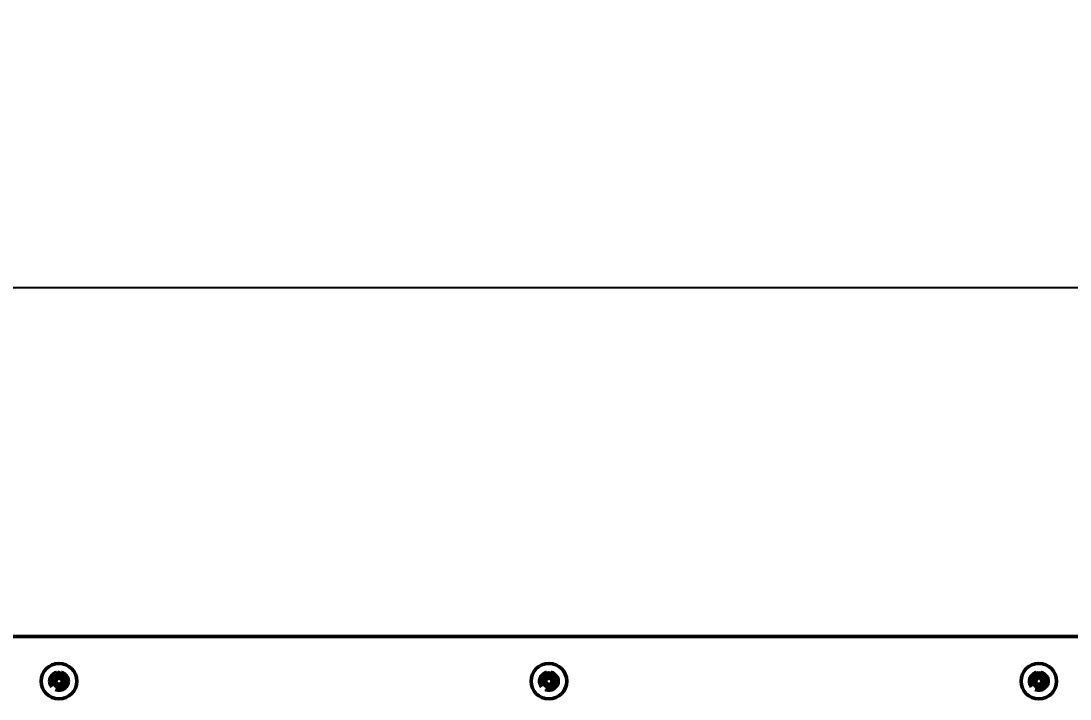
# Model space of a CAD drawing. Header units: millimetres. Extents: x 0 to 4200, y 0 to 2970.
# Drawn here: x 1367.7 to 1603.3, y 2261.2 to 2413.4 of the extents above; entities that cross this region are included whole.
import ezdxf

# ---------------------------------------------------------------- set-up
doc = ezdxf.new("R2010")
doc.units = ezdxf.units.MM
doc.header["$LTSCALE"] = 10
doc.linetypes.add('DASHED', pattern=[0.2067, 0.1654, -0.0413])
doc.layers.add('Co ban', color=7, linetype='Continuous', lineweight=50)
doc.layers.add('Dimension (ANSI)', color=7, linetype='Continuous', lineweight=25)
doc.layers.add('Manh', color=7, linetype='DASHED', lineweight=25, true_color=0x008000)
doc.styles.add('StandardAM_ANSI', font='')
doc.styles.get('StandardAM_ANSI').set_extended_font_data('VNI-Helve-Condense')
doc.dimstyles.new('Default - mm (ANSI)', dxfattribs={"dimscale": 10, "dimtxt": 5, "dimasz": 4, "dimexe": 2, "dimexo": 0.5, "dimgap": 0.8, "dimtad": 1, "dimtoh": 1, "dimdec": 0, "dimrnd": 1e-08, "dimzin": 4, "dimdsep": 46, "dimtxsty": 'StandardAM_ANSI', "dimcen": 0.09, "dimdle": 10, "dimclrd": 256, "dimclre": 256, "dimclrt": 256, "dimadec": 1, "dimazin": 1, "dimtfac": 0.61, "dimtofl": 0, "dimtmove": 0, "dimatfit": 3, "dimldrblk": 'DOT', "dimfxl": 1, "dimtolj": 1, "dimtzin": 4, "dimlwd": -1, "dimlwe": -1, "dimarcsym": 0})

# ---------------------------------------------------------------- blocks, each defined once
blk = doc.blocks.new('*D7')
at = {"layer": 'Defpoints', "color": 0, "transparency": 16777216}
for p in [(1826.27, 2353.57), (706.27, 2270.2), (1826.27, 2270.2)]:
    blk.add_point(p, dxfattribs=at)
at = {"layer": 'Dimension (ANSI)', "transparency": 16777216}
for p, q in [((706.27, 2275.2), (706.27, 2373.57)), ((1826.27, 2275.2), (1826.27, 2373.57)), ((746.27, 2353.57), (1786.27, 2353.57))]:
    blk.add_line(p, q, dxfattribs=at)
for points in [[(746.27, 2360.24), (746.27, 2346.91), (706.27, 2353.57)], [(1786.27, 2360.24), (1786.27, 2346.91), (1826.27, 2353.57)]]:
    blk.add_solid(points, dxfattribs=at)
at = {"layer": 'Dimension (ANSI)', "color": 150, "true_color": 0x0080ff, "transparency": 16777216, "insert": (1203.19, 2412.64), "char_height": 50, "attachment_point": 1, "style": 'StandardAM_ANSI'}
blk.add_mtext('\\A1;1120', dxfattribs=at)
blk = doc.blocks.new('_Dot')
at = {"color": 0, "linetype": 'ByBlock', "lineweight": -2}
blk.add_line((-0.5, 0), (-1, 0), dxfattribs=at)
at = {"color": 0, "linetype": 'ByBlock', "const_width": 0.5}
blk.add_lwpolyline([(-0.25, 0, 1), (0.25, 0, 1)], format="xyb", close=True, dxfattribs=at)

msp = doc.modelspace()

# ---------------------------------------------------------------- linework, layer by layer
at = {"layer": 'Co ban'}
for p, q in [((711.27, 2275.2), (1821.27, 2275.2)), ((1375.11, 2266.36), (1375.6, 2265.87)), ((1377.43, 2266.36), (1376.95, 2265.87)), ((1485.11, 2266.36), (1485.6, 2265.87)), ((1487.43, 2266.36), (1486.95, 2265.87)), ((1595.11, 2266.36), (1595.6, 2265.87)), ((1597.43, 2266.36), (1596.95, 2265.87)), ((1375.11, 2264.04), (1375.6, 2264.52)), ((1375.6, 2265.87), (1375.74, 2265.73)), ((1375.6, 2264.52), (1375.74, 2264.66)), ((1376.95, 2265.87), (1376.81, 2265.73)), ((1376.95, 2264.52), (1376.81, 2264.66)), ((1377.43, 2264.04), (1376.95, 2264.52)), ((1485.11, 2264.04), (1485.6, 2264.52)), ((1485.6, 2265.87), (1485.74, 2265.73)), ((1485.6, 2264.52), (1485.74, 2264.66)), ((1486.95, 2265.87), (1486.81, 2265.73)), ((1486.95, 2264.52), (1486.81, 2264.66)), ((1487.43, 2264.04), (1486.95, 2264.52)), ((1595.11, 2264.04), (1595.6, 2264.52)), ((1595.6, 2265.87), (1595.74, 2265.73)), ((1595.6, 2264.52), (1595.74, 2264.66)), ((1596.95, 2265.87), (1596.81, 2265.73)), ((1596.95, 2264.52), (1596.81, 2264.66)), ((1597.43, 2264.04), (1596.95, 2264.52))]:
    msp.add_line(p, q, dxfattribs=at)
for centre in [(1376.27, 2265.2), (1486.27, 2265.2), (1596.27, 2265.2)]:
    msp.add_circle(centre, 4, dxfattribs=at)
for centre, start, end in [((1376.27, 2265.2), 82.3918, 97.6082), ((1486.27, 2265.2), 82.3918, 97.6082), ((1596.27, 2265.2), 82.3918, 97.6082), ((1376.27, 2265.2), 172.3918, 187.6082), ((1376.27, 2265.2), 262.3918, 277.6082), ((1376.27, 2265.2), 352.3918, 7.6082), ((1486.27, 2265.2), 172.3918, 187.6082), ((1486.27, 2265.2), 262.3918, 277.6082), ((1486.27, 2265.2), 352.3918, 7.6082), ((1596.27, 2265.2), 172.3918, 187.6082), ((1596.27, 2265.2), 262.3918, 277.6082), ((1596.27, 2265.2), 352.3918, 7.6082)]:
    msp.add_arc(centre, 1.34, start, end, dxfattribs=at)
for centre, major_axis, ratio, start_param, end_param in [((1377, 2265.82), (-4.2, 4.86), 0.173648, 1.313224, 1.430376), ((1375.65, 2264.47), (4.86, -4.2), 0.173648, 1.711217, 1.828368), ((1375.61, 2266.1), (-0.163, -0.188), 0.868224, 0.731621, 1.117785), ((1376.68, 2265.25), (0.78, -6.44), 0.087156, 4.378084, 4.547777), ((1375.87, 2265.25), (0.78, 6.44), 0.087156, 4.877001, 5.046694), ((1376.9, 2264.47), (4.86, 4.2), 0.173648, 1.313224, 1.430376), ((1376.94, 2266.1), (-0.163, 0.188), 0.868224, 2.023807, 2.409971), ((1375.55, 2265.82), (-4.2, -4.86), 0.173648, 1.711217, 1.828368), ((1487, 2265.82), (-4.2, 4.86), 0.173648, 1.313224, 1.430376), ((1485.65, 2264.47), (4.86, -4.2), 0.173648, 1.711217, 1.828368), ((1485.61, 2266.1), (-0.163, -0.188), 0.868224, 0.731621, 1.117785), ((1486.68, 2265.25), (0.78, -6.44), 0.087156, 4.378084, 4.547777), ((1485.87, 2265.25), (0.78, 6.44), 0.087156, 4.877001, 5.046694), ((1486.9, 2264.47), (4.86, 4.2), 0.173648, 1.313224, 1.430376), ((1486.94, 2266.1), (-0.163, 0.188), 0.868224, 2.023807, 2.409971), ((1485.55, 2265.82), (-4.2, -4.86), 0.173648, 1.711217, 1.828368), ((1597, 2265.82), (-4.2, 4.86), 0.173648, 1.313224, 1.430376), ((1595.65, 2264.47), (4.86, -4.2), 0.173648, 1.711217, 1.828368), ((1595.61, 2266.1), (-0.163, -0.188), 0.868224, 0.731621, 1.117785), ((1596.68, 2265.25), (0.78, -6.44), 0.087156, 4.378084, 4.547777), ((1595.87, 2265.25), (0.78, 6.44), 0.087156, 4.877001, 5.046694), ((1596.9, 2264.47), (4.86, 4.2), 0.173648, 1.313224, 1.430376), ((1596.94, 2266.1), (-0.163, 0.188), 0.868224, 2.023807, 2.409971), ((1595.55, 2265.82), (-4.2, -4.86), 0.173648, 1.711217, 1.828368), ((1376.23, 2264.79), (-6.44, 0.78), 0.087156, 4.877001, 5.046694), ((1376.23, 2265.6), (6.44, 0.78), 0.087156, 4.378084, 4.547777), ((1377, 2264.57), (4.2, 4.86), 0.173648, 1.711217, 1.828368), ((1375.65, 2265.92), (-4.86, -4.2), 0.173648, 1.313224, 1.430376), ((1375.37, 2265.86), (-0.188, -0.163), 0.868224, 2.023807, 2.409971), ((1375.37, 2264.54), (0.188, -0.163), 0.868224, 0.731621, 1.117785), ((1375.61, 2264.29), (0.163, -0.188), 0.868224, 2.023807, 2.409971), ((1376.68, 2265.15), (-0.78, -6.44), 0.087156, 4.877001, 5.046694), ((1375.87, 2265.15), (-0.78, 6.44), 0.087156, 4.378084, 4.547777), ((1376.94, 2264.29), (0.163, 0.188), 0.868224, 0.731621, 1.117785), ((1376.9, 2265.92), (-4.86, 4.2), 0.173648, 1.711217, 1.828368), ((1377.18, 2265.86), (-0.188, 0.163), 0.868224, 0.731621, 1.117785), ((1377.18, 2264.54), (0.188, 0.163), 0.868224, 2.023807, 2.409971), ((1375.55, 2264.57), (4.2, -4.86), 0.173648, 1.313224, 1.430376), ((1376.32, 2264.79), (-6.44, -0.78), 0.087156, 4.378084, 4.547777), ((1376.32, 2265.6), (6.44, -0.78), 0.087156, 4.877001, 5.046694), ((1486.23, 2264.79), (-6.44, 0.78), 0.087156, 4.877001, 5.046694), ((1486.23, 2265.6), (6.44, 0.78), 0.087156, 4.378084, 4.547777), ((1487, 2264.57), (4.2, 4.86), 0.173648, 1.711217, 1.828368), ((1485.65, 2265.92), (-4.86, -4.2), 0.173648, 1.313224, 1.430376), ((1485.37, 2265.86), (-0.188, -0.163), 0.868224, 2.023807, 2.409971), ((1485.37, 2264.54), (0.188, -0.163), 0.868224, 0.731621, 1.117785), ((1485.61, 2264.29), (0.163, -0.188), 0.868224, 2.023807, 2.409971), ((1486.68, 2265.15), (-0.78, -6.44), 0.087156, 4.877001, 5.046694), ((1485.87, 2265.15), (-0.78, 6.44), 0.087156, 4.378084, 4.547777), ((1486.94, 2264.29), (0.163, 0.188), 0.868224, 0.731621, 1.117785), ((1486.9, 2265.92), (-4.86, 4.2), 0.173648, 1.711217, 1.828368), ((1487.18, 2265.86), (-0.188, 0.163), 0.868224, 0.731621, 1.117785), ((1487.18, 2264.54), (0.188, 0.163), 0.868224, 2.023807, 2.409971), ((1485.55, 2264.57), (4.2, -4.86), 0.173648, 1.313224, 1.430376), ((1486.32, 2264.79), (-6.44, -0.78), 0.087156, 4.378084, 4.547777), ((1486.32, 2265.6), (6.44, -0.78), 0.087156, 4.877001, 5.046694), ((1596.23, 2264.79), (-6.44, 0.78), 0.087156, 4.877001, 5.046694), ((1596.23, 2265.6), (6.44, 0.78), 0.087156, 4.378084, 4.547777), ((1597, 2264.57), (4.2, 4.86), 0.173648, 1.711217, 1.828368), ((1595.65, 2265.92), (-4.86, -4.2), 0.173648, 1.313224, 1.430376), ((1595.37, 2265.86), (-0.188, -0.163), 0.868224, 2.023807, 2.409971), ((1595.37, 2264.54), (0.188, -0.163), 0.868224, 0.731621, 1.117785), ((1595.61, 2264.29), (0.163, -0.188), 0.868224, 2.023807, 2.409971), ((1596.68, 2265.15), (-0.78, -6.44), 0.087156, 4.877001, 5.046694), ((1595.87, 2265.15), (-0.78, 6.44), 0.087156, 4.378084, 4.547777), ((1596.94, 2264.29), (0.163, 0.188), 0.868224, 0.731621, 1.117785), ((1596.9, 2265.92), (-4.86, 4.2), 0.173648, 1.711217, 1.828368), ((1597.18, 2265.86), (-0.188, 0.163), 0.868224, 0.731621, 1.117785), ((1597.18, 2264.54), (0.188, 0.163), 0.868224, 2.023807, 2.409971), ((1595.55, 2264.57), (4.2, -4.86), 0.173648, 1.313224, 1.430376), ((1596.32, 2264.79), (-6.44, -0.78), 0.087156, 4.378084, 4.547777), ((1596.32, 2265.6), (6.44, -0.78), 0.087156, 4.877001, 5.046694)]:
    msp.add_ellipse(centre, major_axis=major_axis, ratio=ratio, start_param=start_param, end_param=end_param, dxfattribs=at)
for points, knots in [([(1376, 2266.23), (1376, 2266.2), (1376, 2266.16), (1375.97, 2266.08), (1375.95, 2266.04), (1375.91, 2265.98), (1375.88, 2265.95), (1375.81, 2265.91), (1375.77, 2265.9), (1375.72, 2265.9), (1375.7, 2265.89), (1375.69, 2265.89)], [0, 0, 0, 0, 0.01151442, 0.01151442, 0.02302884, 0.02302884, 0.0344178, 0.0344178, 0.04580676, 0.04580676, 0.0498478, 0.0498478, 0.0498478, 0.0498478]), ([(1376.14, 2266.25), (1376.14, 2266.25), (1376.14, 2266.24), (1376.15, 2266.19), (1376.15, 2266.14), (1376.13, 2266.05), (1376.12, 2266.01), (1376.08, 2265.94), (1376.06, 2265.9), (1376, 2265.84), (1375.96, 2265.81), (1375.89, 2265.77), (1375.85, 2265.75), (1375.79, 2265.74), (1375.76, 2265.73), (1375.74, 2265.73)], [0.18013192, 0.18013192, 0.18013192, 0.18013192, 0.18231103, 0.18231103, 0.1966644, 0.1966644, 0.21101777, 0.21101777, 0.22326588, 0.22326588, 0.23551399, 0.23551399, 0.24776211, 0.24776211, 0.25510696, 0.25510696, 0.25510696, 0.25510696]), ([(1375.92, 2267.09), (1375.92, 2267.1), (1375.92, 2267.11), (1375.91, 2267.14), (1375.91, 2267.16), (1375.9, 2267.2), (1375.9, 2267.22), (1375.9, 2267.26), (1375.89, 2267.28), (1375.89, 2267.29)], [0.05658644, 0.05658644, 0.05658644, 0.05658644, 0.06161587, 0.06161587, 0.06775669, 0.06775669, 0.07390904, 0.07390904, 0.07912293, 0.07912293, 0.07912293, 0.07912293]), ([(1376.81, 2265.73), (1376.79, 2265.73), (1376.76, 2265.74), (1376.69, 2265.75), (1376.65, 2265.77), (1376.58, 2265.81), (1376.55, 2265.84), (1376.49, 2265.9), (1376.47, 2265.94), (1376.43, 2266.01), (1376.41, 2266.05), (1376.4, 2266.14), (1376.4, 2266.19), (1376.4, 2266.23), (1376.4, 2266.24), (1376.4, 2266.25), (1376.41, 2266.25)], [-0.07279593, -0.07279593, -0.07279593, -0.07279593, -0.06545108, -0.06545108, -0.05320296, -0.05320296, -0.04095485, -0.04095485, -0.02870674, -0.02870674, -0.01435337, -0.01435337, 0, 0, 0, 0.00217911, 0.00217911, 0.00217911, 0.00217911]), ([(1376.86, 2265.89), (1376.86, 2265.89), (1376.86, 2265.89), (1376.82, 2265.9), (1376.78, 2265.9), (1376.7, 2265.93), (1376.67, 2265.96), (1376.61, 2266.01), (1376.59, 2266.04), (1376.56, 2266.12), (1376.55, 2266.16), (1376.55, 2266.21), (1376.55, 2266.22), (1376.55, 2266.23)], [0.02262869, 0.02262869, 0.02262869, 0.02262869, 0.02311382, 0.02311382, 0.03450698, 0.03450698, 0.04590014, 0.04590014, 0.05733833, 0.05733833, 0.06877652, 0.06877652, 0.07249219, 0.07249219, 0.07249219, 0.07249219]), ([(1376.66, 2267.29), (1376.65, 2267.28), (1376.65, 2267.26), (1376.65, 2267.22), (1376.64, 2267.2), (1376.64, 2267.16), (1376.63, 2267.14), (1376.63, 2267.11), (1376.63, 2267.1), (1376.62, 2267.09)], [0.01947687, 0.01947687, 0.01947687, 0.01947687, 0.02469076, 0.02469076, 0.03084311, 0.03084311, 0.03698394, 0.03698394, 0.04201336, 0.04201336, 0.04201336, 0.04201336]), ([(1486, 2266.23), (1486, 2266.2), (1486, 2266.16), (1485.97, 2266.08), (1485.95, 2266.04), (1485.91, 2265.98), (1485.88, 2265.95), (1485.81, 2265.91), (1485.77, 2265.9), (1485.72, 2265.9), (1485.7, 2265.89), (1485.69, 2265.89)], [0, 0, 0, 0, 0.01151442, 0.01151442, 0.02302884, 0.02302884, 0.0344178, 0.0344178, 0.04580676, 0.04580676, 0.0498478, 0.0498478, 0.0498478, 0.0498478]), ([(1486.14, 2266.25), (1486.14, 2266.25), (1486.14, 2266.24), (1486.15, 2266.19), (1486.15, 2266.14), (1486.13, 2266.05), (1486.12, 2266.01), (1486.08, 2265.94), (1486.06, 2265.9), (1486, 2265.84), (1485.96, 2265.81), (1485.89, 2265.77), (1485.85, 2265.75), (1485.79, 2265.74), (1485.76, 2265.73), (1485.74, 2265.73)], [0.18013192, 0.18013192, 0.18013192, 0.18013192, 0.18231103, 0.18231103, 0.1966644, 0.1966644, 0.21101777, 0.21101777, 0.22326588, 0.22326588, 0.23551399, 0.23551399, 0.24776211, 0.24776211, 0.25510696, 0.25510696, 0.25510696, 0.25510696]), ([(1485.92, 2267.09), (1485.92, 2267.1), (1485.92, 2267.11), (1485.91, 2267.14), (1485.91, 2267.16), (1485.9, 2267.2), (1485.9, 2267.22), (1485.9, 2267.26), (1485.89, 2267.28), (1485.89, 2267.29)], [0.05658644, 0.05658644, 0.05658644, 0.05658644, 0.06161587, 0.06161587, 0.06775669, 0.06775669, 0.07390904, 0.07390904, 0.07912293, 0.07912293, 0.07912293, 0.07912293]), ([(1486.81, 2265.73), (1486.79, 2265.73), (1486.76, 2265.74), (1486.69, 2265.75), (1486.65, 2265.77), (1486.58, 2265.81), (1486.55, 2265.84), (1486.49, 2265.9), (1486.47, 2265.94), (1486.43, 2266.01), (1486.41, 2266.05), (1486.4, 2266.14), (1486.4, 2266.19), (1486.4, 2266.23), (1486.4, 2266.24), (1486.4, 2266.25), (1486.41, 2266.25)], [-0.07279593, -0.07279593, -0.07279593, -0.07279593, -0.06545108, -0.06545108, -0.05320296, -0.05320296, -0.04095485, -0.04095485, -0.02870674, -0.02870674, -0.01435337, -0.01435337, 0, 0, 0, 0.00217911, 0.00217911, 0.00217911, 0.00217911]), ([(1486.86, 2265.89), (1486.86, 2265.89), (1486.86, 2265.89), (1486.82, 2265.9), (1486.78, 2265.9), (1486.7, 2265.93), (1486.67, 2265.96), (1486.61, 2266.01), (1486.59, 2266.04), (1486.56, 2266.12), (1486.55, 2266.16), (1486.55, 2266.21), (1486.55, 2266.22), (1486.55, 2266.23)], [0.02262869, 0.02262869, 0.02262869, 0.02262869, 0.02311382, 0.02311382, 0.03450698, 0.03450698, 0.04590014, 0.04590014, 0.05733833, 0.05733833, 0.06877652, 0.06877652, 0.07249219, 0.07249219, 0.07249219, 0.07249219]), ([(1486.66, 2267.29), (1486.65, 2267.28), (1486.65, 2267.26), (1486.65, 2267.22), (1486.64, 2267.2), (1486.64, 2267.16), (1486.63, 2267.14), (1486.63, 2267.11), (1486.63, 2267.1), (1486.62, 2267.09)], [0.01947687, 0.01947687, 0.01947687, 0.01947687, 0.02469076, 0.02469076, 0.03084311, 0.03084311, 0.03698394, 0.03698394, 0.04201336, 0.04201336, 0.04201336, 0.04201336]), ([(1596, 2266.23), (1596, 2266.2), (1596, 2266.16), (1595.97, 2266.08), (1595.95, 2266.04), (1595.91, 2265.98), (1595.88, 2265.95), (1595.81, 2265.91), (1595.77, 2265.9), (1595.72, 2265.9), (1595.7, 2265.89), (1595.69, 2265.89)], [0, 0, 0, 0, 0.01151442, 0.01151442, 0.02302884, 0.02302884, 0.0344178, 0.0344178, 0.04580676, 0.04580676, 0.0498478, 0.0498478, 0.0498478, 0.0498478]), ([(1596.14, 2266.25), (1596.14, 2266.25), (1596.14, 2266.24), (1596.15, 2266.19), (1596.15, 2266.14), (1596.13, 2266.05), (1596.12, 2266.01), (1596.08, 2265.94), (1596.06, 2265.9), (1596, 2265.84), (1595.96, 2265.81), (1595.89, 2265.77), (1595.85, 2265.75), (1595.79, 2265.74), (1595.76, 2265.73), (1595.74, 2265.73)], [0.18013192, 0.18013192, 0.18013192, 0.18013192, 0.18231103, 0.18231103, 0.1966644, 0.1966644, 0.21101777, 0.21101777, 0.22326588, 0.22326588, 0.23551399, 0.23551399, 0.24776211, 0.24776211, 0.25510696, 0.25510696, 0.25510696, 0.25510696]), ([(1595.92, 2267.09), (1595.92, 2267.1), (1595.92, 2267.11), (1595.91, 2267.14), (1595.91, 2267.16), (1595.9, 2267.2), (1595.9, 2267.22), (1595.9, 2267.26), (1595.89, 2267.28), (1595.89, 2267.29)], [0.05658644, 0.05658644, 0.05658644, 0.05658644, 0.06161587, 0.06161587, 0.06775669, 0.06775669, 0.07390904, 0.07390904, 0.07912293, 0.07912293, 0.07912293, 0.07912293]), ([(1596.81, 2265.73), (1596.79, 2265.73), (1596.76, 2265.74), (1596.69, 2265.75), (1596.65, 2265.77), (1596.58, 2265.81), (1596.55, 2265.84), (1596.49, 2265.9), (1596.47, 2265.94), (1596.43, 2266.01), (1596.41, 2266.05), (1596.4, 2266.14), (1596.4, 2266.19), (1596.4, 2266.23), (1596.4, 2266.24), (1596.4, 2266.25), (1596.41, 2266.25)], [-0.07279593, -0.07279593, -0.07279593, -0.07279593, -0.06545108, -0.06545108, -0.05320296, -0.05320296, -0.04095485, -0.04095485, -0.02870674, -0.02870674, -0.01435337, -0.01435337, 0, 0, 0, 0.00217911, 0.00217911, 0.00217911, 0.00217911]), ([(1596.86, 2265.89), (1596.86, 2265.89), (1596.86, 2265.89), (1596.82, 2265.9), (1596.78, 2265.9), (1596.7, 2265.93), (1596.67, 2265.96), (1596.61, 2266.01), (1596.59, 2266.04), (1596.56, 2266.12), (1596.55, 2266.16), (1596.55, 2266.21), (1596.55, 2266.22), (1596.55, 2266.23)], [0.02262869, 0.02262869, 0.02262869, 0.02262869, 0.02311382, 0.02311382, 0.03450698, 0.03450698, 0.04590014, 0.04590014, 0.05733833, 0.05733833, 0.06877652, 0.06877652, 0.07249219, 0.07249219, 0.07249219, 0.07249219]), ([(1596.66, 2267.29), (1596.65, 2267.28), (1596.65, 2267.26), (1596.65, 2267.22), (1596.64, 2267.2), (1596.64, 2267.16), (1596.63, 2267.14), (1596.63, 2267.11), (1596.63, 2267.1), (1596.62, 2267.09)], [0.01947687, 0.01947687, 0.01947687, 0.01947687, 0.02469076, 0.02469076, 0.03084311, 0.03084311, 0.03698394, 0.03698394, 0.04201336, 0.04201336, 0.04201336, 0.04201336]), ([(1374.18, 2265.58), (1374.19, 2265.58), (1374.21, 2265.58), (1374.25, 2265.57), (1374.27, 2265.57), (1374.31, 2265.56), (1374.33, 2265.56), (1374.36, 2265.55), (1374.37, 2265.55), (1374.38, 2265.55)], [0.01947687, 0.01947687, 0.01947687, 0.01947687, 0.02469076, 0.02469076, 0.03084311, 0.03084311, 0.03698394, 0.03698394, 0.04201336, 0.04201336, 0.04201336, 0.04201336]), ([(1374.38, 2264.85), (1374.37, 2264.84), (1374.36, 2264.84), (1374.33, 2264.84), (1374.31, 2264.83), (1374.27, 2264.83), (1374.25, 2264.82), (1374.21, 2264.82), (1374.19, 2264.82), (1374.18, 2264.82)], [0.05658644, 0.05658644, 0.05658644, 0.05658644, 0.06161587, 0.06161587, 0.06775669, 0.06775669, 0.07390904, 0.07390904, 0.07912293, 0.07912293, 0.07912293, 0.07912293]), ([(1375.74, 2265.73), (1375.74, 2265.71), (1375.73, 2265.68), (1375.72, 2265.62), (1375.7, 2265.58), (1375.66, 2265.51), (1375.63, 2265.47), (1375.57, 2265.41), (1375.53, 2265.39), (1375.46, 2265.35), (1375.42, 2265.34), (1375.33, 2265.32), (1375.28, 2265.32), (1375.24, 2265.33), (1375.23, 2265.33), (1375.23, 2265.33), (1375.22, 2265.33)], [-0.07279593, -0.07279593, -0.07279593, -0.07279593, -0.06545108, -0.06545108, -0.05320296, -0.05320296, -0.04095485, -0.04095485, -0.02870674, -0.02870674, -0.01435337, -0.01435337, 0, 0, 0, 0.00217911, 0.00217911, 0.00217911, 0.00217911]), ([(1375.22, 2265.07), (1375.23, 2265.07), (1375.23, 2265.07), (1375.28, 2265.07), (1375.33, 2265.07), (1375.42, 2265.06), (1375.46, 2265.04), (1375.53, 2265), (1375.57, 2264.98), (1375.63, 2264.92), (1375.66, 2264.89), (1375.7, 2264.82), (1375.72, 2264.78), (1375.73, 2264.71), (1375.74, 2264.68), (1375.74, 2264.66)], [0.18013192, 0.18013192, 0.18013192, 0.18013192, 0.18231103, 0.18231103, 0.1966644, 0.1966644, 0.21101777, 0.21101777, 0.22326588, 0.22326588, 0.23551399, 0.23551399, 0.24776211, 0.24776211, 0.25510696, 0.25510696, 0.25510696, 0.25510696]), ([(1375.58, 2265.78), (1375.58, 2265.78), (1375.58, 2265.78), (1375.58, 2265.74), (1375.57, 2265.7), (1375.54, 2265.62), (1375.51, 2265.59), (1375.46, 2265.54), (1375.43, 2265.51), (1375.35, 2265.48), (1375.31, 2265.47), (1375.26, 2265.47), (1375.25, 2265.47), (1375.24, 2265.47)], [0.02262944, 0.02262944, 0.02262944, 0.02262944, 0.02319765, 0.02319765, 0.0345489, 0.0345489, 0.04590016, 0.04590016, 0.05733835, 0.05733835, 0.06877655, 0.06877655, 0.07249221, 0.07249221, 0.07249221, 0.07249221]), ([(1375.24, 2264.92), (1375.27, 2264.92), (1375.32, 2264.92), (1375.39, 2264.9), (1375.43, 2264.88), (1375.49, 2264.83), (1375.52, 2264.8), (1375.56, 2264.73), (1375.57, 2264.69), (1375.58, 2264.64), (1375.58, 2264.63), (1375.58, 2264.61)], [0, 0, 0, 0, 0.01151442, 0.01151442, 0.02302884, 0.02302884, 0.0344178, 0.0344178, 0.04580676, 0.04580676, 0.0498478, 0.0498478, 0.0498478, 0.0498478]), ([(1375.69, 2264.5), (1375.69, 2264.5), (1375.69, 2264.5), (1375.73, 2264.5), (1375.77, 2264.49), (1375.85, 2264.46), (1375.88, 2264.44), (1375.93, 2264.38), (1375.96, 2264.35), (1375.99, 2264.27), (1376, 2264.23), (1376, 2264.18), (1376, 2264.17), (1376, 2264.16)], [0.02262944, 0.02262944, 0.02262944, 0.02262944, 0.02319765, 0.02319765, 0.0345489, 0.0345489, 0.04590016, 0.04590016, 0.05733835, 0.05733835, 0.06877655, 0.06877655, 0.07249221, 0.07249221, 0.07249221, 0.07249221]), ([(1375.74, 2264.66), (1375.76, 2264.66), (1375.79, 2264.66), (1375.85, 2264.64), (1375.89, 2264.62), (1375.96, 2264.58), (1376, 2264.55), (1376.06, 2264.49), (1376.08, 2264.46), (1376.12, 2264.39), (1376.13, 2264.34), (1376.15, 2264.25), (1376.15, 2264.2), (1376.15, 2264.16), (1376.14, 2264.15), (1376.14, 2264.15), (1376.14, 2264.14)], [-0.07279593, -0.07279593, -0.07279593, -0.07279593, -0.06545108, -0.06545108, -0.05320296, -0.05320296, -0.04095485, -0.04095485, -0.02870674, -0.02870674, -0.01435337, -0.01435337, 0, 0, 0, 0.00217911, 0.00217911, 0.00217911, 0.00217911]), ([(1376.41, 2264.14), (1376.4, 2264.15), (1376.4, 2264.15), (1376.4, 2264.2), (1376.4, 2264.25), (1376.41, 2264.34), (1376.43, 2264.39), (1376.47, 2264.46), (1376.49, 2264.49), (1376.55, 2264.55), (1376.58, 2264.58), (1376.65, 2264.62), (1376.69, 2264.64), (1376.76, 2264.66), (1376.79, 2264.66), (1376.81, 2264.66)], [0.18013192, 0.18013192, 0.18013192, 0.18013192, 0.18231103, 0.18231103, 0.1966644, 0.1966644, 0.21101777, 0.21101777, 0.22326588, 0.22326588, 0.23551399, 0.23551399, 0.24776211, 0.24776211, 0.25510696, 0.25510696, 0.25510696, 0.25510696]), ([(1376.55, 2264.16), (1376.55, 2264.2), (1376.55, 2264.24), (1376.57, 2264.32), (1376.59, 2264.35), (1376.64, 2264.41), (1376.67, 2264.44), (1376.74, 2264.48), (1376.78, 2264.49), (1376.83, 2264.5), (1376.85, 2264.5), (1376.86, 2264.5)], [0, 0, 0, 0, 0.01154742, 0.01154742, 0.02309483, 0.02309483, 0.0344508, 0.0344508, 0.04580677, 0.04580677, 0.04984781, 0.04984781, 0.04984781, 0.04984781]), ([(1377.33, 2265.33), (1377.32, 2265.33), (1377.32, 2265.33), (1377.27, 2265.32), (1377.22, 2265.32), (1377.13, 2265.34), (1377.09, 2265.35), (1377.01, 2265.39), (1376.98, 2265.41), (1376.92, 2265.47), (1376.89, 2265.51), (1376.85, 2265.58), (1376.83, 2265.62), (1376.82, 2265.68), (1376.81, 2265.71), (1376.81, 2265.73)], [0.18013192, 0.18013192, 0.18013192, 0.18013192, 0.18231103, 0.18231103, 0.1966644, 0.1966644, 0.21101777, 0.21101777, 0.22326588, 0.22326588, 0.23551399, 0.23551399, 0.24776211, 0.24776211, 0.25510696, 0.25510696, 0.25510696, 0.25510696]), ([(1376.81, 2264.66), (1376.81, 2264.68), (1376.82, 2264.71), (1376.83, 2264.78), (1376.85, 2264.82), (1376.89, 2264.89), (1376.92, 2264.92), (1376.98, 2264.98), (1377.01, 2265), (1377.09, 2265.04), (1377.13, 2265.06), (1377.22, 2265.07), (1377.27, 2265.07), (1377.31, 2265.07), (1377.32, 2265.07), (1377.32, 2265.07), (1377.33, 2265.07)], [-0.07279593, -0.07279593, -0.07279593, -0.07279593, -0.06545108, -0.06545108, -0.05320296, -0.05320296, -0.04095485, -0.04095485, -0.02870674, -0.02870674, -0.01435337, -0.01435337, 0, 0, 0, 0.00217911, 0.00217911, 0.00217911, 0.00217911]), ([(1377.31, 2265.47), (1377.27, 2265.47), (1377.23, 2265.47), (1377.15, 2265.5), (1377.12, 2265.52), (1377.06, 2265.56), (1377.03, 2265.59), (1376.99, 2265.66), (1376.98, 2265.7), (1376.97, 2265.75), (1376.97, 2265.77), (1376.97, 2265.78)], [0, 0, 0, 0, 0.01151442, 0.01151442, 0.02302884, 0.02302884, 0.0344178, 0.0344178, 0.04580676, 0.04580676, 0.0498478, 0.0498478, 0.0498478, 0.0498478]), ([(1376.97, 2264.61), (1376.97, 2264.61), (1376.97, 2264.62), (1376.97, 2264.65), (1376.98, 2264.7), (1377.01, 2264.77), (1377.03, 2264.8), (1377.09, 2264.86), (1377.12, 2264.88), (1377.2, 2264.91), (1377.24, 2264.92), (1377.29, 2264.92), (1377.3, 2264.92), (1377.31, 2264.92)], [0.02262944, 0.02262944, 0.02262944, 0.02262944, 0.02319765, 0.02319765, 0.0345489, 0.0345489, 0.04590016, 0.04590016, 0.05733835, 0.05733835, 0.06877655, 0.06877655, 0.07249221, 0.07249221, 0.07249221, 0.07249221]), ([(1378.17, 2265.55), (1378.18, 2265.55), (1378.19, 2265.55), (1378.22, 2265.56), (1378.24, 2265.56), (1378.27, 2265.57), (1378.3, 2265.57), (1378.33, 2265.58), (1378.35, 2265.58), (1378.37, 2265.58)], [0.05658644, 0.05658644, 0.05658644, 0.05658644, 0.06161587, 0.06161587, 0.06775669, 0.06775669, 0.07390904, 0.07390904, 0.07912293, 0.07912293, 0.07912293, 0.07912293]), ([(1378.37, 2264.82), (1378.35, 2264.82), (1378.33, 2264.82), (1378.3, 2264.82), (1378.27, 2264.83), (1378.24, 2264.83), (1378.22, 2264.84), (1378.19, 2264.84), (1378.18, 2264.84), (1378.17, 2264.85)], [0.01947687, 0.01947687, 0.01947687, 0.01947687, 0.02469076, 0.02469076, 0.03084311, 0.03084311, 0.03698394, 0.03698394, 0.04201336, 0.04201336, 0.04201336, 0.04201336]), ([(1484.18, 2265.58), (1484.19, 2265.58), (1484.21, 2265.58), (1484.25, 2265.57), (1484.27, 2265.57), (1484.31, 2265.56), (1484.33, 2265.56), (1484.36, 2265.55), (1484.37, 2265.55), (1484.38, 2265.55)], [0.01947687, 0.01947687, 0.01947687, 0.01947687, 0.02469076, 0.02469076, 0.03084311, 0.03084311, 0.03698394, 0.03698394, 0.04201336, 0.04201336, 0.04201336, 0.04201336]), ([(1484.38, 2264.85), (1484.37, 2264.84), (1484.36, 2264.84), (1484.33, 2264.84), (1484.31, 2264.83), (1484.27, 2264.83), (1484.25, 2264.82), (1484.21, 2264.82), (1484.19, 2264.82), (1484.18, 2264.82)], [0.05658644, 0.05658644, 0.05658644, 0.05658644, 0.06161587, 0.06161587, 0.06775669, 0.06775669, 0.07390904, 0.07390904, 0.07912293, 0.07912293, 0.07912293, 0.07912293]), ([(1485.74, 2265.73), (1485.74, 2265.71), (1485.73, 2265.68), (1485.72, 2265.62), (1485.7, 2265.58), (1485.66, 2265.51), (1485.63, 2265.47), (1485.57, 2265.41), (1485.53, 2265.39), (1485.46, 2265.35), (1485.42, 2265.34), (1485.33, 2265.32), (1485.28, 2265.32), (1485.24, 2265.33), (1485.23, 2265.33), (1485.23, 2265.33), (1485.22, 2265.33)], [-0.07279593, -0.07279593, -0.07279593, -0.07279593, -0.06545108, -0.06545108, -0.05320296, -0.05320296, -0.04095485, -0.04095485, -0.02870674, -0.02870674, -0.01435337, -0.01435337, 0, 0, 0, 0.00217911, 0.00217911, 0.00217911, 0.00217911]), ([(1485.22, 2265.07), (1485.23, 2265.07), (1485.23, 2265.07), (1485.28, 2265.07), (1485.33, 2265.07), (1485.42, 2265.06), (1485.46, 2265.04), (1485.53, 2265), (1485.57, 2264.98), (1485.63, 2264.92), (1485.66, 2264.89), (1485.7, 2264.82), (1485.72, 2264.78), (1485.73, 2264.71), (1485.74, 2264.68), (1485.74, 2264.66)], [0.18013192, 0.18013192, 0.18013192, 0.18013192, 0.18231103, 0.18231103, 0.1966644, 0.1966644, 0.21101777, 0.21101777, 0.22326588, 0.22326588, 0.23551399, 0.23551399, 0.24776211, 0.24776211, 0.25510696, 0.25510696, 0.25510696, 0.25510696]), ([(1485.58, 2265.78), (1485.58, 2265.78), (1485.58, 2265.78), (1485.58, 2265.74), (1485.57, 2265.7), (1485.54, 2265.62), (1485.51, 2265.59), (1485.46, 2265.54), (1485.43, 2265.51), (1485.35, 2265.48), (1485.31, 2265.47), (1485.26, 2265.47), (1485.25, 2265.47), (1485.24, 2265.47)], [0.02262944, 0.02262944, 0.02262944, 0.02262944, 0.02319765, 0.02319765, 0.0345489, 0.0345489, 0.04590016, 0.04590016, 0.05733835, 0.05733835, 0.06877655, 0.06877655, 0.07249221, 0.07249221, 0.07249221, 0.07249221]), ([(1485.24, 2264.92), (1485.27, 2264.92), (1485.32, 2264.92), (1485.39, 2264.9), (1485.43, 2264.88), (1485.49, 2264.83), (1485.52, 2264.8), (1485.56, 2264.73), (1485.57, 2264.69), (1485.58, 2264.64), (1485.58, 2264.63), (1485.58, 2264.61)], [0, 0, 0, 0, 0.01151442, 0.01151442, 0.02302884, 0.02302884, 0.0344178, 0.0344178, 0.04580676, 0.04580676, 0.0498478, 0.0498478, 0.0498478, 0.0498478]), ([(1485.69, 2264.5), (1485.69, 2264.5), (1485.69, 2264.5), (1485.73, 2264.5), (1485.77, 2264.49), (1485.85, 2264.46), (1485.88, 2264.44), (1485.93, 2264.38), (1485.96, 2264.35), (1485.99, 2264.27), (1486, 2264.23), (1486, 2264.18), (1486, 2264.17), (1486, 2264.16)], [0.02262944, 0.02262944, 0.02262944, 0.02262944, 0.02319765, 0.02319765, 0.0345489, 0.0345489, 0.04590016, 0.04590016, 0.05733835, 0.05733835, 0.06877655, 0.06877655, 0.07249221, 0.07249221, 0.07249221, 0.07249221]), ([(1485.74, 2264.66), (1485.76, 2264.66), (1485.79, 2264.66), (1485.85, 2264.64), (1485.89, 2264.62), (1485.96, 2264.58), (1486, 2264.55), (1486.06, 2264.49), (1486.08, 2264.46), (1486.12, 2264.39), (1486.13, 2264.34), (1486.15, 2264.25), (1486.15, 2264.2), (1486.15, 2264.16), (1486.14, 2264.15), (1486.14, 2264.15), (1486.14, 2264.14)], [-0.07279593, -0.07279593, -0.07279593, -0.07279593, -0.06545108, -0.06545108, -0.05320296, -0.05320296, -0.04095485, -0.04095485, -0.02870674, -0.02870674, -0.01435337, -0.01435337, 0, 0, 0, 0.00217911, 0.00217911, 0.00217911, 0.00217911]), ([(1486.41, 2264.14), (1486.4, 2264.15), (1486.4, 2264.15), (1486.4, 2264.2), (1486.4, 2264.25), (1486.41, 2264.34), (1486.43, 2264.39), (1486.47, 2264.46), (1486.49, 2264.49), (1486.55, 2264.55), (1486.58, 2264.58), (1486.65, 2264.62), (1486.69, 2264.64), (1486.76, 2264.66), (1486.79, 2264.66), (1486.81, 2264.66)], [0.18013192, 0.18013192, 0.18013192, 0.18013192, 0.18231103, 0.18231103, 0.1966644, 0.1966644, 0.21101777, 0.21101777, 0.22326588, 0.22326588, 0.23551399, 0.23551399, 0.24776211, 0.24776211, 0.25510696, 0.25510696, 0.25510696, 0.25510696]), ([(1486.55, 2264.16), (1486.55, 2264.2), (1486.55, 2264.24), (1486.57, 2264.32), (1486.59, 2264.35), (1486.64, 2264.41), (1486.67, 2264.44), (1486.74, 2264.48), (1486.78, 2264.49), (1486.83, 2264.5), (1486.85, 2264.5), (1486.86, 2264.5)], [0, 0, 0, 0, 0.01154742, 0.01154742, 0.02309483, 0.02309483, 0.0344508, 0.0344508, 0.04580677, 0.04580677, 0.04984781, 0.04984781, 0.04984781, 0.04984781]), ([(1487.33, 2265.33), (1487.32, 2265.33), (1487.32, 2265.33), (1487.27, 2265.32), (1487.22, 2265.32), (1487.13, 2265.34), (1487.09, 2265.35), (1487.01, 2265.39), (1486.98, 2265.41), (1486.92, 2265.47), (1486.89, 2265.51), (1486.85, 2265.58), (1486.83, 2265.62), (1486.82, 2265.68), (1486.81, 2265.71), (1486.81, 2265.73)], [0.18013192, 0.18013192, 0.18013192, 0.18013192, 0.18231103, 0.18231103, 0.1966644, 0.1966644, 0.21101777, 0.21101777, 0.22326588, 0.22326588, 0.23551399, 0.23551399, 0.24776211, 0.24776211, 0.25510696, 0.25510696, 0.25510696, 0.25510696]), ([(1486.81, 2264.66), (1486.81, 2264.68), (1486.82, 2264.71), (1486.83, 2264.78), (1486.85, 2264.82), (1486.89, 2264.89), (1486.92, 2264.92), (1486.98, 2264.98), (1487.01, 2265), (1487.09, 2265.04), (1487.13, 2265.06), (1487.22, 2265.07), (1487.27, 2265.07), (1487.31, 2265.07), (1487.32, 2265.07), (1487.32, 2265.07), (1487.33, 2265.07)], [-0.07279593, -0.07279593, -0.07279593, -0.07279593, -0.06545108, -0.06545108, -0.05320296, -0.05320296, -0.04095485, -0.04095485, -0.02870674, -0.02870674, -0.01435337, -0.01435337, 0, 0, 0, 0.00217911, 0.00217911, 0.00217911, 0.00217911]), ([(1487.31, 2265.47), (1487.27, 2265.47), (1487.23, 2265.47), (1487.15, 2265.5), (1487.12, 2265.52), (1487.06, 2265.56), (1487.03, 2265.59), (1486.99, 2265.66), (1486.98, 2265.7), (1486.97, 2265.75), (1486.97, 2265.77), (1486.97, 2265.78)], [0, 0, 0, 0, 0.01151442, 0.01151442, 0.02302884, 0.02302884, 0.0344178, 0.0344178, 0.04580676, 0.04580676, 0.0498478, 0.0498478, 0.0498478, 0.0498478]), ([(1486.97, 2264.61), (1486.97, 2264.61), (1486.97, 2264.62), (1486.97, 2264.65), (1486.98, 2264.7), (1487.01, 2264.77), (1487.03, 2264.8), (1487.09, 2264.86), (1487.12, 2264.88), (1487.2, 2264.91), (1487.24, 2264.92), (1487.29, 2264.92), (1487.3, 2264.92), (1487.31, 2264.92)], [0.02262944, 0.02262944, 0.02262944, 0.02262944, 0.02319765, 0.02319765, 0.0345489, 0.0345489, 0.04590016, 0.04590016, 0.05733835, 0.05733835, 0.06877655, 0.06877655, 0.07249221, 0.07249221, 0.07249221, 0.07249221]), ([(1488.17, 2265.55), (1488.18, 2265.55), (1488.19, 2265.55), (1488.22, 2265.56), (1488.24, 2265.56), (1488.27, 2265.57), (1488.3, 2265.57), (1488.33, 2265.58), (1488.35, 2265.58), (1488.37, 2265.58)], [0.05658644, 0.05658644, 0.05658644, 0.05658644, 0.06161587, 0.06161587, 0.06775669, 0.06775669, 0.07390904, 0.07390904, 0.07912293, 0.07912293, 0.07912293, 0.07912293]), ([(1488.37, 2264.82), (1488.35, 2264.82), (1488.33, 2264.82), (1488.3, 2264.82), (1488.27, 2264.83), (1488.24, 2264.83), (1488.22, 2264.84), (1488.19, 2264.84), (1488.18, 2264.84), (1488.17, 2264.85)], [0.01947687, 0.01947687, 0.01947687, 0.01947687, 0.02469076, 0.02469076, 0.03084311, 0.03084311, 0.03698394, 0.03698394, 0.04201336, 0.04201336, 0.04201336, 0.04201336]), ([(1594.18, 2265.58), (1594.19, 2265.58), (1594.21, 2265.58), (1594.25, 2265.57), (1594.27, 2265.57), (1594.31, 2265.56), (1594.33, 2265.56), (1594.36, 2265.55), (1594.37, 2265.55), (1594.38, 2265.55)], [0.01947687, 0.01947687, 0.01947687, 0.01947687, 0.02469076, 0.02469076, 0.03084311, 0.03084311, 0.03698394, 0.03698394, 0.04201336, 0.04201336, 0.04201336, 0.04201336]), ([(1594.38, 2264.85), (1594.37, 2264.84), (1594.36, 2264.84), (1594.33, 2264.84), (1594.31, 2264.83), (1594.27, 2264.83), (1594.25, 2264.82), (1594.21, 2264.82), (1594.19, 2264.82), (1594.18, 2264.82)], [0.05658644, 0.05658644, 0.05658644, 0.05658644, 0.06161587, 0.06161587, 0.06775669, 0.06775669, 0.07390904, 0.07390904, 0.07912293, 0.07912293, 0.07912293, 0.07912293]), ([(1595.74, 2265.73), (1595.74, 2265.71), (1595.73, 2265.68), (1595.72, 2265.62), (1595.7, 2265.58), (1595.66, 2265.51), (1595.63, 2265.47), (1595.57, 2265.41), (1595.53, 2265.39), (1595.46, 2265.35), (1595.42, 2265.34), (1595.33, 2265.32), (1595.28, 2265.32), (1595.24, 2265.33), (1595.23, 2265.33), (1595.23, 2265.33), (1595.22, 2265.33)], [-0.07279593, -0.07279593, -0.07279593, -0.07279593, -0.06545108, -0.06545108, -0.05320296, -0.05320296, -0.04095485, -0.04095485, -0.02870674, -0.02870674, -0.01435337, -0.01435337, 0, 0, 0, 0.00217911, 0.00217911, 0.00217911, 0.00217911]), ([(1595.22, 2265.07), (1595.23, 2265.07), (1595.23, 2265.07), (1595.28, 2265.07), (1595.33, 2265.07), (1595.42, 2265.06), (1595.46, 2265.04), (1595.53, 2265), (1595.57, 2264.98), (1595.63, 2264.92), (1595.66, 2264.89), (1595.7, 2264.82), (1595.72, 2264.78), (1595.73, 2264.71), (1595.74, 2264.68), (1595.74, 2264.66)], [0.18013192, 0.18013192, 0.18013192, 0.18013192, 0.18231103, 0.18231103, 0.1966644, 0.1966644, 0.21101777, 0.21101777, 0.22326588, 0.22326588, 0.23551399, 0.23551399, 0.24776211, 0.24776211, 0.25510696, 0.25510696, 0.25510696, 0.25510696]), ([(1595.58, 2265.78), (1595.58, 2265.78), (1595.58, 2265.78), (1595.58, 2265.74), (1595.57, 2265.7), (1595.54, 2265.62), (1595.51, 2265.59), (1595.46, 2265.54), (1595.43, 2265.51), (1595.35, 2265.48), (1595.31, 2265.47), (1595.26, 2265.47), (1595.25, 2265.47), (1595.24, 2265.47)], [0.02262944, 0.02262944, 0.02262944, 0.02262944, 0.02319765, 0.02319765, 0.0345489, 0.0345489, 0.04590016, 0.04590016, 0.05733835, 0.05733835, 0.06877655, 0.06877655, 0.07249221, 0.07249221, 0.07249221, 0.07249221]), ([(1595.24, 2264.92), (1595.27, 2264.92), (1595.32, 2264.92), (1595.39, 2264.9), (1595.43, 2264.88), (1595.49, 2264.83), (1595.52, 2264.8), (1595.56, 2264.73), (1595.57, 2264.69), (1595.58, 2264.64), (1595.58, 2264.63), (1595.58, 2264.61)], [0, 0, 0, 0, 0.01151442, 0.01151442, 0.02302884, 0.02302884, 0.0344178, 0.0344178, 0.04580676, 0.04580676, 0.0498478, 0.0498478, 0.0498478, 0.0498478]), ([(1595.69, 2264.5), (1595.69, 2264.5), (1595.69, 2264.5), (1595.73, 2264.5), (1595.77, 2264.49), (1595.85, 2264.46), (1595.88, 2264.44), (1595.93, 2264.38), (1595.96, 2264.35), (1595.99, 2264.27), (1596, 2264.23), (1596, 2264.18), (1596, 2264.17), (1596, 2264.16)], [0.02262944, 0.02262944, 0.02262944, 0.02262944, 0.02319765, 0.02319765, 0.0345489, 0.0345489, 0.04590016, 0.04590016, 0.05733835, 0.05733835, 0.06877655, 0.06877655, 0.07249221, 0.07249221, 0.07249221, 0.07249221]), ([(1595.74, 2264.66), (1595.76, 2264.66), (1595.79, 2264.66), (1595.85, 2264.64), (1595.89, 2264.62), (1595.96, 2264.58), (1596, 2264.55), (1596.06, 2264.49), (1596.08, 2264.46), (1596.12, 2264.39), (1596.13, 2264.34), (1596.15, 2264.25), (1596.15, 2264.2), (1596.15, 2264.16), (1596.14, 2264.15), (1596.14, 2264.15), (1596.14, 2264.14)], [-0.07279593, -0.07279593, -0.07279593, -0.07279593, -0.06545108, -0.06545108, -0.05320296, -0.05320296, -0.04095485, -0.04095485, -0.02870674, -0.02870674, -0.01435337, -0.01435337, 0, 0, 0, 0.00217911, 0.00217911, 0.00217911, 0.00217911]), ([(1596.41, 2264.14), (1596.4, 2264.15), (1596.4, 2264.15), (1596.4, 2264.2), (1596.4, 2264.25), (1596.41, 2264.34), (1596.43, 2264.39), (1596.47, 2264.46), (1596.49, 2264.49), (1596.55, 2264.55), (1596.58, 2264.58), (1596.65, 2264.62), (1596.69, 2264.64), (1596.76, 2264.66), (1596.79, 2264.66), (1596.81, 2264.66)], [0.18013192, 0.18013192, 0.18013192, 0.18013192, 0.18231103, 0.18231103, 0.1966644, 0.1966644, 0.21101777, 0.21101777, 0.22326588, 0.22326588, 0.23551399, 0.23551399, 0.24776211, 0.24776211, 0.25510696, 0.25510696, 0.25510696, 0.25510696]), ([(1596.55, 2264.16), (1596.55, 2264.2), (1596.55, 2264.24), (1596.57, 2264.32), (1596.59, 2264.35), (1596.64, 2264.41), (1596.67, 2264.44), (1596.74, 2264.48), (1596.78, 2264.49), (1596.83, 2264.5), (1596.85, 2264.5), (1596.86, 2264.5)], [0, 0, 0, 0, 0.01154742, 0.01154742, 0.02309483, 0.02309483, 0.0344508, 0.0344508, 0.04580677, 0.04580677, 0.04984781, 0.04984781, 0.04984781, 0.04984781]), ([(1597.33, 2265.33), (1597.32, 2265.33), (1597.32, 2265.33), (1597.27, 2265.32), (1597.22, 2265.32), (1597.13, 2265.34), (1597.09, 2265.35), (1597.01, 2265.39), (1596.98, 2265.41), (1596.92, 2265.47), (1596.89, 2265.51), (1596.85, 2265.58), (1596.83, 2265.62), (1596.82, 2265.68), (1596.81, 2265.71), (1596.81, 2265.73)], [0.18013192, 0.18013192, 0.18013192, 0.18013192, 0.18231103, 0.18231103, 0.1966644, 0.1966644, 0.21101777, 0.21101777, 0.22326588, 0.22326588, 0.23551399, 0.23551399, 0.24776211, 0.24776211, 0.25510696, 0.25510696, 0.25510696, 0.25510696]), ([(1596.81, 2264.66), (1596.81, 2264.68), (1596.82, 2264.71), (1596.83, 2264.78), (1596.85, 2264.82), (1596.89, 2264.89), (1596.92, 2264.92), (1596.98, 2264.98), (1597.01, 2265), (1597.09, 2265.04), (1597.13, 2265.06), (1597.22, 2265.07), (1597.27, 2265.07), (1597.31, 2265.07), (1597.32, 2265.07), (1597.32, 2265.07), (1597.33, 2265.07)], [-0.07279593, -0.07279593, -0.07279593, -0.07279593, -0.06545108, -0.06545108, -0.05320296, -0.05320296, -0.04095485, -0.04095485, -0.02870674, -0.02870674, -0.01435337, -0.01435337, 0, 0, 0, 0.00217911, 0.00217911, 0.00217911, 0.00217911]), ([(1597.31, 2265.47), (1597.27, 2265.47), (1597.23, 2265.47), (1597.15, 2265.5), (1597.12, 2265.52), (1597.06, 2265.56), (1597.03, 2265.59), (1596.99, 2265.66), (1596.98, 2265.7), (1596.97, 2265.75), (1596.97, 2265.77), (1596.97, 2265.78)], [0, 0, 0, 0, 0.01151442, 0.01151442, 0.02302884, 0.02302884, 0.0344178, 0.0344178, 0.04580676, 0.04580676, 0.0498478, 0.0498478, 0.0498478, 0.0498478]), ([(1596.97, 2264.61), (1596.97, 2264.61), (1596.97, 2264.62), (1596.97, 2264.65), (1596.98, 2264.7), (1597.01, 2264.77), (1597.03, 2264.8), (1597.09, 2264.86), (1597.12, 2264.88), (1597.2, 2264.91), (1597.24, 2264.92), (1597.29, 2264.92), (1597.3, 2264.92), (1597.31, 2264.92)], [0.02262944, 0.02262944, 0.02262944, 0.02262944, 0.02319765, 0.02319765, 0.0345489, 0.0345489, 0.04590016, 0.04590016, 0.05733835, 0.05733835, 0.06877655, 0.06877655, 0.07249221, 0.07249221, 0.07249221, 0.07249221]), ([(1598.17, 2265.55), (1598.18, 2265.55), (1598.19, 2265.55), (1598.22, 2265.56), (1598.24, 2265.56), (1598.27, 2265.57), (1598.3, 2265.57), (1598.33, 2265.58), (1598.35, 2265.58), (1598.37, 2265.58)], [0.05658644, 0.05658644, 0.05658644, 0.05658644, 0.06161587, 0.06161587, 0.06775669, 0.06775669, 0.07390904, 0.07390904, 0.07912293, 0.07912293, 0.07912293, 0.07912293]), ([(1598.37, 2264.82), (1598.35, 2264.82), (1598.33, 2264.82), (1598.3, 2264.82), (1598.27, 2264.83), (1598.24, 2264.83), (1598.22, 2264.84), (1598.19, 2264.84), (1598.18, 2264.84), (1598.17, 2264.85)], [0.01947687, 0.01947687, 0.01947687, 0.01947687, 0.02469076, 0.02469076, 0.03084311, 0.03084311, 0.03698394, 0.03698394, 0.04201336, 0.04201336, 0.04201336, 0.04201336]), ([(1375.89, 2263.1), (1375.89, 2263.12), (1375.9, 2263.14), (1375.9, 2263.17), (1375.9, 2263.2), (1375.91, 2263.24), (1375.91, 2263.26), (1375.92, 2263.28), (1375.92, 2263.29), (1375.92, 2263.3)], [0.01947687, 0.01947687, 0.01947687, 0.01947687, 0.02469076, 0.02469076, 0.03084311, 0.03084311, 0.03698394, 0.03698394, 0.04201336, 0.04201336, 0.04201336, 0.04201336]), ([(1376.62, 2263.3), (1376.63, 2263.29), (1376.63, 2263.28), (1376.63, 2263.26), (1376.64, 2263.24), (1376.64, 2263.2), (1376.65, 2263.17), (1376.65, 2263.14), (1376.65, 2263.12), (1376.66, 2263.1)], [0.05658644, 0.05658644, 0.05658644, 0.05658644, 0.06161587, 0.06161587, 0.06775669, 0.06775669, 0.07390904, 0.07390904, 0.07912293, 0.07912293, 0.07912293, 0.07912293]), ([(1485.89, 2263.1), (1485.89, 2263.12), (1485.9, 2263.14), (1485.9, 2263.17), (1485.9, 2263.2), (1485.91, 2263.24), (1485.91, 2263.26), (1485.92, 2263.28), (1485.92, 2263.29), (1485.92, 2263.3)], [0.01947687, 0.01947687, 0.01947687, 0.01947687, 0.02469076, 0.02469076, 0.03084311, 0.03084311, 0.03698394, 0.03698394, 0.04201336, 0.04201336, 0.04201336, 0.04201336]), ([(1486.62, 2263.3), (1486.63, 2263.29), (1486.63, 2263.28), (1486.63, 2263.26), (1486.64, 2263.24), (1486.64, 2263.2), (1486.65, 2263.17), (1486.65, 2263.14), (1486.65, 2263.12), (1486.66, 2263.1)], [0.05658644, 0.05658644, 0.05658644, 0.05658644, 0.06161587, 0.06161587, 0.06775669, 0.06775669, 0.07390904, 0.07390904, 0.07912293, 0.07912293, 0.07912293, 0.07912293]), ([(1595.89, 2263.1), (1595.89, 2263.12), (1595.9, 2263.14), (1595.9, 2263.17), (1595.9, 2263.2), (1595.91, 2263.24), (1595.91, 2263.26), (1595.92, 2263.28), (1595.92, 2263.29), (1595.92, 2263.3)], [0.01947687, 0.01947687, 0.01947687, 0.01947687, 0.02469076, 0.02469076, 0.03084311, 0.03084311, 0.03698394, 0.03698394, 0.04201336, 0.04201336, 0.04201336, 0.04201336]), ([(1596.62, 2263.3), (1596.63, 2263.29), (1596.63, 2263.28), (1596.63, 2263.26), (1596.64, 2263.24), (1596.64, 2263.2), (1596.65, 2263.17), (1596.65, 2263.14), (1596.65, 2263.12), (1596.66, 2263.1)], [0.05658644, 0.05658644, 0.05658644, 0.05658644, 0.06161587, 0.06161587, 0.06775669, 0.06775669, 0.07390904, 0.07390904, 0.07912293, 0.07912293, 0.07912293, 0.07912293])]:
    msp.add_open_spline(points, degree=3, knots=knots, dxfattribs=at)
for points, weights in [([(1375.92, 2267.09), (1376.03, 2266.76), (1376.1, 2266.52)], [1.00291629593, 1.01778265824, 1]), ([(1376.1, 2266.52), (1376.12, 2266.37), (1376.14, 2266.25)], [1, 1.12437348596, 1.24767116976]), ([(1376.41, 2266.25), (1376.43, 2266.37), (1376.45, 2266.52)], [1.24767116976, 1.12437348596, 1]), ([(1376.45, 2266.52), (1376.52, 2266.76), (1376.62, 2267.09)], [1, 1.01778265823, 1.00291629593]), ([(1485.92, 2267.09), (1486.03, 2266.76), (1486.1, 2266.52)], [1.00291629593, 1.01778265824, 1]), ([(1486.1, 2266.52), (1486.12, 2266.37), (1486.14, 2266.25)], [1, 1.12437348596, 1.24767116976]), ([(1486.41, 2266.25), (1486.43, 2266.37), (1486.45, 2266.52)], [1.24767116976, 1.12437348596, 1]), ([(1486.45, 2266.52), (1486.52, 2266.76), (1486.62, 2267.09)], [1, 1.01778265823, 1.00291629593]), ([(1595.92, 2267.09), (1596.03, 2266.76), (1596.1, 2266.52)], [1.00291629593, 1.01778265824, 1]), ([(1596.1, 2266.52), (1596.12, 2266.37), (1596.14, 2266.25)], [1, 1.12437348596, 1.24767116976]), ([(1596.41, 2266.25), (1596.43, 2266.37), (1596.45, 2266.52)], [1.24767116976, 1.12437348596, 1]), ([(1596.45, 2266.52), (1596.52, 2266.76), (1596.62, 2267.09)], [1, 1.01778265823, 1.00291629593]), ([(1374.95, 2265.37), (1374.71, 2265.45), (1374.38, 2265.55)], [1, 1.01778265823, 1.00291629593]), ([(1374.38, 2264.85), (1374.71, 2264.95), (1374.95, 2265.02)], [1.00291629593, 1.01778265824, 1]), ([(1375.22, 2265.33), (1375.1, 2265.35), (1374.95, 2265.37)], [1.24767116976, 1.12437348596, 1]), ([(1374.95, 2265.02), (1375.1, 2265.05), (1375.22, 2265.07)], [1, 1.12437348596, 1.24767116976]), ([(1376.1, 2263.87), (1376.03, 2263.64), (1375.92, 2263.3)], [1, 1.01778265822, 1.00291629593]), ([(1376.14, 2264.14), (1376.12, 2264.02), (1376.1, 2263.87)], [1.24767116976, 1.12437348596, 1]), ([(1376.45, 2263.87), (1376.43, 2264.02), (1376.41, 2264.14)], [1, 1.12437348596, 1.24767116976]), ([(1376.62, 2263.3), (1376.52, 2263.64), (1376.45, 2263.87)], [1.00291629593, 1.01778265823, 1]), ([(1377.6, 2265.37), (1377.45, 2265.35), (1377.33, 2265.33)], [1, 1.12437348596, 1.24767116976]), ([(1377.33, 2265.07), (1377.45, 2265.05), (1377.6, 2265.02)], [1.24767116976, 1.12437348596, 1]), ([(1378.17, 2265.55), (1377.84, 2265.45), (1377.6, 2265.37)], [1.00291629593, 1.01778265824, 1]), ([(1377.6, 2265.02), (1377.84, 2264.95), (1378.17, 2264.85)], [1, 1.01778265823, 1.00291629593]), ([(1484.95, 2265.37), (1484.71, 2265.45), (1484.38, 2265.55)], [1, 1.01778265823, 1.00291629593]), ([(1484.38, 2264.85), (1484.71, 2264.95), (1484.95, 2265.02)], [1.00291629593, 1.01778265824, 1]), ([(1485.22, 2265.33), (1485.1, 2265.35), (1484.95, 2265.37)], [1.24767116976, 1.12437348596, 1]), ([(1484.95, 2265.02), (1485.1, 2265.05), (1485.22, 2265.07)], [1, 1.12437348596, 1.24767116976]), ([(1486.1, 2263.87), (1486.03, 2263.64), (1485.92, 2263.3)], [1, 1.01778265822, 1.00291629593]), ([(1486.14, 2264.14), (1486.12, 2264.02), (1486.1, 2263.87)], [1.24767116976, 1.12437348596, 1]), ([(1486.45, 2263.87), (1486.43, 2264.02), (1486.41, 2264.14)], [1, 1.12437348596, 1.24767116976]), ([(1486.62, 2263.3), (1486.52, 2263.64), (1486.45, 2263.87)], [1.00291629593, 1.01778265823, 1]), ([(1487.6, 2265.37), (1487.45, 2265.35), (1487.33, 2265.33)], [1, 1.12437348596, 1.24767116976]), ([(1487.33, 2265.07), (1487.45, 2265.05), (1487.6, 2265.02)], [1.24767116976, 1.12437348596, 1]), ([(1488.17, 2265.55), (1487.84, 2265.45), (1487.6, 2265.37)], [1.00291629593, 1.01778265824, 1]), ([(1487.6, 2265.02), (1487.84, 2264.95), (1488.17, 2264.85)], [1, 1.01778265823, 1.00291629593]), ([(1594.95, 2265.37), (1594.71, 2265.45), (1594.38, 2265.55)], [1, 1.01778265823, 1.00291629593]), ([(1594.38, 2264.85), (1594.71, 2264.95), (1594.95, 2265.02)], [1.00291629593, 1.01778265824, 1]), ([(1595.22, 2265.33), (1595.1, 2265.35), (1594.95, 2265.37)], [1.24767116976, 1.12437348596, 1]), ([(1594.95, 2265.02), (1595.1, 2265.05), (1595.22, 2265.07)], [1, 1.12437348596, 1.24767116976]), ([(1596.1, 2263.87), (1596.03, 2263.64), (1595.92, 2263.3)], [1, 1.01778265822, 1.00291629593]), ([(1596.14, 2264.14), (1596.12, 2264.02), (1596.1, 2263.87)], [1.24767116976, 1.12437348596, 1]), ([(1596.45, 2263.87), (1596.43, 2264.02), (1596.41, 2264.14)], [1, 1.12437348596, 1.24767116976]), ([(1596.62, 2263.3), (1596.52, 2263.64), (1596.45, 2263.87)], [1.00291629593, 1.01778265823, 1]), ([(1597.6, 2265.37), (1597.45, 2265.35), (1597.33, 2265.33)], [1, 1.12437348596, 1.24767116976]), ([(1597.33, 2265.07), (1597.45, 2265.05), (1597.6, 2265.02)], [1.24767116976, 1.12437348596, 1]), ([(1598.17, 2265.55), (1597.84, 2265.45), (1597.6, 2265.37)], [1.00291629593, 1.01778265824, 1]), ([(1597.6, 2265.02), (1597.84, 2264.95), (1598.17, 2264.85)], [1, 1.01778265823, 1.00291629593])]:
    msp.add_rational_spline(points, weights, degree=2, dxfattribs=at)
at = {"layer": 'Manh', "ltscale": 2.692601}
for centre in [(1376.27, 2265.2), (1486.27, 2265.2), (1596.27, 2265.2)]:
    msp.add_circle(centre, 2.25, dxfattribs=at)
at = {"layer": 'Manh', "ltscale": 2.393412}
for centre in [(1376.27, 2265.2), (1486.27, 2265.2), (1596.27, 2265.2)]:
    msp.add_circle(centre, 2, dxfattribs=at)
at = {"layer": 'Manh', "ltscale": 2.166693}
for centre in [(1376.27, 2265.2), (1486.27, 2265.2), (1596.27, 2265.2)]:
    msp.add_circle(centre, 1.81, dxfattribs=at)
at = {"layer": 'Manh', "ltscale": 1.879507}
for centre in [(1376.27, 2265.2), (1486.27, 2265.2), (1596.27, 2265.2)]:
    msp.add_circle(centre, 1.57, dxfattribs=at)

# ---------------------------------------------------------------- dimensions: what is measured, and where the dimension line sits
at = {"layer": 'Dimension (ANSI)'}
dim = msp.add_linear_dim(base=(1826.27, 2353.57), p1=(706.27, 2270.2), p2=(1826.27, 2270.2), dimstyle='Default - mm (ANSI)', override={"dimgap": 0.8, "dimtoh": 0, "dimdec": 0, "dimtol": 0, "dimlim": 0, "dimtp": 0, "dimtm": 0, "dimtdec": 2, "dimatfit": 1}, dxfattribs=at)
dim.commit()
dim.dimension.update_dxf_attribs({"geometry": '*D7', "text_midpoint": (1266.27, 2353.57), "dimtype": 160})

doc.saveas('drawing.dxf')
